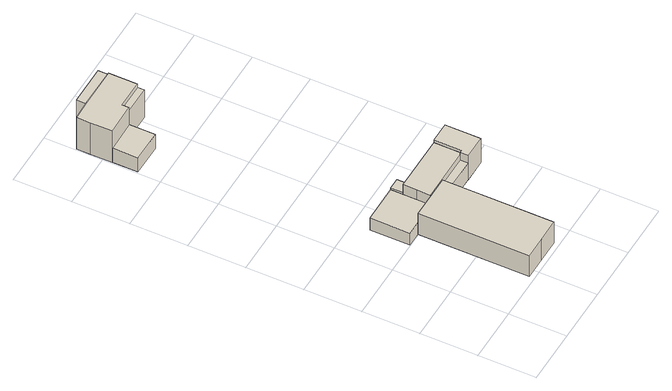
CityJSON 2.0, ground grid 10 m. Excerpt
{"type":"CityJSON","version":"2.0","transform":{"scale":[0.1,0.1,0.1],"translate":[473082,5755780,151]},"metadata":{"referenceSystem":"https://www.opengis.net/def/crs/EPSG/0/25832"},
"CityObjects":{
"building1":{"type":"Building","attributes":{"Gemeindeschluessel":"05711000","function":"31001_1010"},"address":[{"country":"Germany","locality":"Bielefeld","thoroughfareNumber":"10","thoroughfareName":"Hessenweg"}],"children":["building1-1","building1-2","building1-3","building1-4","building1-5"]},
"building1-1":{"type":"BuildingPart","attributes":{"BezugspunktDach":"2000","measuredHeight":5.48},"parents":["building1"],"geometry":[{"type":"Solid","lod":"1","boundaries":[[[[0,1,2,3,4,5]],[[6,7,8,9,10,11]],[[6,11,5,4]],[[7,6,4,3]],[[8,7,3,2]],[[9,8,2,1]],[[10,9,1,0]],[[11,10,0,5]]]]}]},
"building1-2":{"type":"BuildingPart","attributes":{"BezugspunktDach":"2000","measuredHeight":2.64},"parents":["building1"],"geometry":[{"type":"Solid","lod":"1","boundaries":[[[[12,13,14,15,16,17]],[[18,9,19,20,21,22]],[[18,22,17,16]],[[9,18,16,15]],[[19,9,15,14]],[[20,19,14,13]],[[21,20,13,12]],[[22,21,12,17]]]]}]},
"building1-3":{"type":"BuildingPart","attributes":{"BezugspunktDach":"2000","measuredHeight":5.49},"parents":["building1"],"geometry":[{"type":"Solid","lod":"1","boundaries":[[[[23,24,25,26,27,28]],[[29,18,30,22,31,32]],[[29,32,28,27]],[[18,29,27,26]],[[30,18,26,25]],[[22,30,25,24]],[[31,22,24,23]],[[32,31,23,28]]]]}]},
"building1-4":{"type":"BuildingPart","attributes":{"BezugspunktDach":"2000","measuredHeight":5.28},"address":[{"country":"Germany","locality":"Bielefeld","thoroughfareNumber":"10","thoroughfareName":"Hessenweg"}],"parents":["building1"],"geometry":[{"type":"Solid","lod":"1","boundaries":[[[[33,34,35,36,37,38]],[[39,40,41,29,31,42]],[[39,42,38,37]],[[40,39,37,36]],[[41,40,36,35]],[[29,41,35,34]],[[31,29,34,33]],[[42,31,33,38]]]]}]},
"building1-5":{"type":"BuildingPart","attributes":{"BezugspunktDach":"2000","measuredHeight":3.57},"address":[{"country":"Germany","locality":"Bielefeld","thoroughfareNumber":"10","thoroughfareName":"Hessenweg"}],"parents":["building1"],"geometry":[{"type":"Solid","lod":"1","boundaries":[[[[43,44,45,46]],[[47,48,49,50]],[[47,50,46,45]],[[48,47,45,44]],[[49,48,44,43]],[[50,49,43,46]]]]}]},
"building2":{"type":"Building","attributes":{"Gemeindeschluessel":"05711000","BezugspunktDach":"2000","function":"51009_1610","measuredHeight":2.92},"address":[{"country":"Germany"}],"geometry":[{"type":"Solid","lod":"1","boundaries":[[[[51,52,53,54]],[[55,56,57,58]],[[55,58,54,53]],[[56,55,53,52]],[[57,56,52,51]],[[58,57,51,54]]]]}]},
"building3":{"type":"Building","attributes":{"Gemeindeschluessel":"05711000","function":"31001_1010"},"address":[{"country":"Germany","locality":"Bielefeld","thoroughfareNumber":"16","thoroughfareName":"Pommernweg"}],"children":["building3-1","building3-2","building3-3","building3-4"]},
"building3-1":{"type":"BuildingPart","attributes":{"BezugspunktDach":"2000","measuredHeight":7.64},"parents":["building3"],"geometry":[{"type":"Solid","lod":"1","boundaries":[[[[59,60,61,62,63,64,65,66,67]],[[68,69,70,71,72,73,74,75,76]],[[68,76,67,66]],[[69,68,66,65]],[[70,69,65,64]],[[71,70,64,63]],[[72,71,63,62]],[[73,72,62,61]],[[74,73,61,60]],[[75,74,60,59]],[[76,75,59,67]]]]}]},
"building3-2":{"type":"BuildingPart","attributes":{"BezugspunktDach":"2000","measuredHeight":6.58},"parents":["building3"],"geometry":[{"type":"Solid","lod":"1","boundaries":[[[[77,78,79,80]],[[71,81,82,72]],[[71,72,80,79]],[[81,71,79,78]],[[82,81,78,77]],[[72,82,77,80]]]]}]},
"building3-3":{"type":"BuildingPart","attributes":{"BezugspunktDach":"2000","measuredHeight":3.05},"address":[{"country":"Germany","locality":"Bielefeld","thoroughfareNumber":"16","thoroughfareName":"Pommernweg"}],"parents":["building3"],"geometry":[{"type":"Solid","lod":"1","boundaries":[[[[83,84,85,86]],[[87,88,89,90]],[[87,90,86,85]],[[88,87,85,84]],[[89,88,84,83]],[[90,89,83,86]]]]}]},
"building3-4":{"type":"BuildingPart","attributes":{"BezugspunktDach":"2000","measuredHeight":6.01},"address":[{"country":"Germany","locality":"Bielefeld","thoroughfareNumber":"16","thoroughfareName":"Pommernweg"}],"parents":["building3"],"geometry":[{"type":"Solid","lod":"1","boundaries":[[[[91,92,93,94]],[[95,96,97,98]],[[95,98,94,93]],[[96,95,93,92]],[[97,96,92,91]],[[98,97,91,94]]]]}]}
},
"vertices":[
[125,201,50],[84,201,50],[84,9,50],[124,9,50],[165,9,50],[165,201,50],[165,9,5],[124,9,5],[84,9,5],[84,201,5],[125,201,5],[165,201,5],
[126,270,31],[58,270,31],[58,201,31],[84,201,31],[126,201,31],[126,249,31],[126,201,5],[58,201,5],[58,270,5],[126,270,5],[126,249,5],
[227,249,52],[126,249,52],[126,225,52],[126,201,52],[227,201,52],[227,225,52],[227,201,5],[126,225,5],[227,249,5],[227,225,5],
[227,249,58],[227,201,58],[222,201,58],[222,187,58],[263,187,58],[263,249,58],[263,187,5],[222,187,5],[222,201,5],[263,249,5],
[165,201,42],[165,187,42],[222,187,42],[222,201,42],[222,187,6],[165,187,6],[165,201,6],[222,201,6],
[126,270,35],[126,249,35],[146,249,35],[146,270,35],[146,249,6],[126,249,6],[126,270,6],[146,270,6],
[59,697,72],[109,697,72],[109,722,72],[109,747,72],[38,747,72],[3,746,72],[3,722,72],[3,684,72],[59,685,72],[3,684,3],[3,722,3],[3,746,3],[38,747,3],[109,747,3],[109,722,3],[109,697,3],[59,697,3],[59,685,3],
[109,765,69],[38,765,69],[38,747,69],[109,747,69],[38,765,3],[109,765,3],
[59,685,35],[3,684,35],[3,640,35],[59,640,35],[3,640,4],[3,684,4],[59,685,4],[59,640,4],
[109,697,65],[59,697,65],[59,685,65],[109,685,65],[59,685,5],[59,697,5],[109,697,5],[109,685,5]
]}
